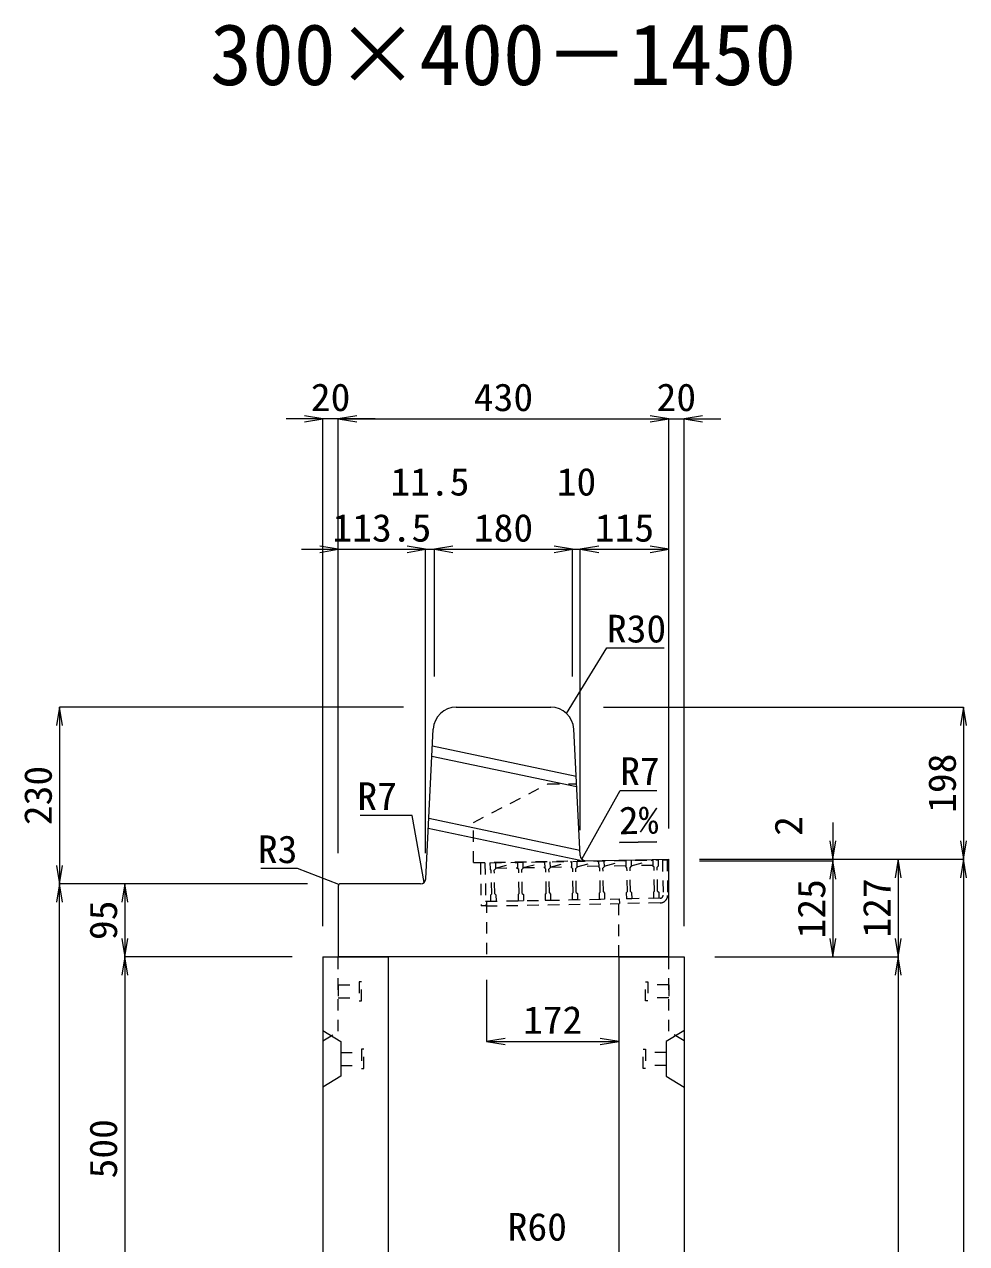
# Model space of a CAD drawing. Units: millimetres at full size. Extents: x -22536 to 51867, y -19720 to 38340.
# Drawn here: x 13776 to 15003, y 26547 to 28134 of the extents above; entities that cross this region are included whole.
import ezdxf
from ezdxf.enums import TextEntityAlignment as Align

# ---------------------------------------------------------------- set-up
doc = ezdxf.new("R2010")
doc.units = ezdxf.units.MM
doc.header["$LTSCALE"] = 20
doc.linetypes.add('USER2', pattern=[1.35, 0.75, -0.6])
doc.linetypes.add('USER3', pattern=[1.35, 0.75, -0.6])
for name, color, linetype, lineweight in [('インサート', 3, 'USER2', 9), ('グレーチング', 7, 'USER2', 5), ('寸法線', 7, 'Continuous', 13), ('引出線', 4, 'Continuous', 13), ('本体', 2, 'Continuous', 13)]:
    doc.layers.add(name, color=color, linetype=linetype, lineweight=lineweight)
doc.layers.add('文字', color=7, linetype='Continuous')
doc.styles.add('ＭＳ 明朝', font='')
doc.styles.get('ＭＳ 明朝').set_extended_font_data('MS Mincho')

# ---------------------------------------------------------------- blocks, each defined once
blk = doc.blocks.new('open_arrow')
at = {"color": 0, "linetype": 'Continuous', "lineweight": -2}
blk.add_lwpolyline([(7.5, 1.25), (0, 0), (7.5, -1.25)], dxfattribs=at)

msp = doc.modelspace()

# ---------------------------------------------------------------- linework, layer by layer
at = {"layer": 'インサート'}
for p, q in [((14185, 26883.5), (14212, 26883.5)), ((14185, 26883.5), (14185, 26866.5)), ((14215, 26887.5), (14212, 26887.5)), ((14212, 26887.5), (14212, 26862.5)), ((14215, 26862.5), (14215, 26887.5)), ((14585, 26887.5), (14588, 26887.5)), ((14585, 26862.5), (14585, 26887.5)), ((14588, 26887.5), (14588, 26862.5)), ((14615, 26883.5), (14588, 26883.5)), ((14615, 26883.5), (14615, 26866.5)), ((14185, 26866.5), (14212, 26866.5)), ((14212, 26862.5), (14215, 26862.5)), ((14588, 26862.5), (14585, 26862.5)), ((14615, 26866.5), (14588, 26866.5)), ((14218.2, 26799.5), (14215.2, 26799.5)), ((14215.2, 26799.5), (14215.2, 26774.5)), ((14218.2, 26774.5), (14218.2, 26799.5)), ((14581.8, 26799.5), (14584.8, 26799.5)), ((14581.8, 26774.5), (14581.8, 26799.5)), ((14584.8, 26799.5), (14584.8, 26774.5)), ((14188.2, 26795.5), (14215.2, 26795.5)), ((14188.2, 26795.5), (14188.2, 26778.5)), ((14611.8, 26795.5), (14584.8, 26795.5)), ((14611.8, 26795.5), (14611.8, 26778.5)), ((14188.2, 26778.5), (14215.2, 26778.5)), ((14215.2, 26774.5), (14218.2, 26774.5)), ((14584.8, 26774.5), (14581.8, 26774.5)), ((14611.8, 26778.5), (14584.8, 26778.5))]:
    msp.add_line(p, q, dxfattribs=at)
at = {"layer": 'グレーチング'}
for p, q in [((14375.93, 27042.22), (14369.93, 27042.11)), ((14369.93, 27042.11), (14370.9, 26986.12)), ((14375.93, 27042.22), (14376.9, 26986.23)), ((14382.43, 27042.33), (14601.39, 27046.13)), ((14382.43, 27042.33), (14382.56, 27034.33)), ((14389.43, 27042.45), (14389.56, 27034.45)), ((14389.55, 27035.45), (14418.22, 27042.95)), ((14418.22, 27042.95), (14418.36, 27034.95)), ((14425.22, 27043.07), (14425.36, 27035.07)), ((14425.34, 27036.07), (14453.52, 27043.56)), ((14425.34, 27036.07), (14453.64, 27036.57)), ((14453.52, 27043.56), (14453.65, 27035.57)), ((14460.51, 27043.69), (14460.65, 27035.69)), ((14460.64, 27036.69), (14488.81, 27044.18)), ((14460.64, 27036.69), (14488.93, 27037.18)), ((14488.51, 27044.17), (14488.65, 27036.17)), ((14495.51, 27044.29), (14495.65, 27036.3)), ((14495.63, 27037.3), (14523.8, 27044.79)), ((14523.93, 27037.79), (14495.63, 27037.3)), ((14523.8, 27044.79), (14523.94, 27036.79)), ((14525.47, 27035.31), (14523.94, 27036.79)), ((14529.47, 27035.38), (14530.94, 27036.91)), ((14530.8, 27044.91), (14530.94, 27036.91)), ((14530.93, 27037.91), (14559.1, 27045.4)), ((14559.22, 27038.4), (14530.93, 27037.91)), ((14559.1, 27045.4), (14559.24, 27037.4)), ((14560.76, 27035.93), (14559.24, 27037.4)), ((14564.76, 27036), (14566.24, 27037.52)), ((14566.1, 27045.52), (14566.24, 27037.52)), ((14566.22, 27038.52), (14594.39, 27046.01)), ((14594.52, 27039.01), (14566.22, 27038.52)), ((14594.39, 27046.01), (14594.53, 27038.01)), ((14596.06, 27036.54), (14594.53, 27038.01)), ((14596.6, 27005.54), (14596.06, 27036.54)), ((14600.06, 27036.61), (14601.53, 27038.14)), ((14600.6, 27005.61), (14600.06, 27036.61)), ((14601.39, 27046.13), (14601.53, 27038.14)), ((14606.89, 27046.23), (14612.89, 27046.33)), ((14606.89, 27046.23), (14607.69, 27000.24)), ((14612.89, 27046.33), (14613.69, 27000.34)), ((14612.89, 27046.33), (14613.69, 27000.34)), ((14384.09, 27032.86), (14382.56, 27034.33)), ((14384.63, 27001.86), (14384.09, 27032.86)), ((14388.09, 27032.93), (14389.56, 27034.45)), ((14388.63, 27001.93), (14388.09, 27032.93)), ((14389.55, 27035.45), (14418.34, 27035.95)), ((14419.89, 27033.48), (14418.36, 27034.95)), ((14420.42, 27002.48), (14419.89, 27033.48)), ((14423.88, 27033.55), (14425.36, 27035.07)), ((14424.42, 27002.55), (14423.88, 27033.55)), ((14455.18, 27034.09), (14453.65, 27035.57)), ((14455.72, 27003.1), (14455.18, 27034.09)), ((14459.18, 27034.16), (14460.65, 27035.69)), ((14459.72, 27003.17), (14459.18, 27034.16)), ((14490.18, 27034.7), (14488.65, 27036.17)), ((14490.71, 27003.7), (14490.18, 27034.7)), ((14494.17, 27034.77), (14495.65, 27036.3)), ((14494.71, 27003.77), (14494.17, 27034.77)), ((14526.01, 27004.32), (14525.47, 27035.31)), ((14530.01, 27004.39), (14529.47, 27035.38)), ((14561.3, 27004.93), (14560.76, 27035.93)), ((14565.3, 27005), (14564.76, 27036)), ((14561.3, 27004.93), (14559.83, 27003.41)), ((14565.3, 27005), (14566.83, 27003.53)), ((14596.6, 27005.54), (14595.12, 27004.02)), ((14600.6, 27005.61), (14602.12, 27004.14)), ((14376.8, 26992.22), (14550.77, 26995.25)), ((14376.9, 26986.22), (14550.87, 26989.25)), ((14384.63, 27001.86), (14383.16, 27000.34)), ((14383.16, 27000.34), (14383.29, 26992.34)), ((14383.29, 26992.34), (14390.29, 26992.46)), ((14388.63, 27001.93), (14390.15, 27000.46)), ((14390.15, 27000.46), (14390.29, 26992.46)), ((14420.42, 27002.48), (14418.95, 27000.96)), ((14418.95, 27000.96), (14419.09, 26992.96)), ((14419.09, 26992.96), (14426.09, 26993.08)), ((14424.42, 27002.55), (14425.95, 27001.08)), ((14425.95, 27001.08), (14426.09, 26993.08)), ((14455.72, 27003.1), (14454.25, 27001.57)), ((14454.25, 27001.57), (14454.38, 26993.57)), ((14454.38, 26993.57), (14461.38, 26993.69)), ((14459.72, 27003.17), (14461.24, 27001.69)), ((14461.24, 27001.69), (14461.38, 26993.69)), ((14490.71, 27003.7), (14489.24, 27002.18)), ((14489.24, 27002.18), (14489.38, 26994.18)), ((14496.38, 26994.3), (14489.38, 26994.18)), ((14494.71, 27003.77), (14496.24, 27002.3)), ((14496.24, 27002.3), (14496.38, 26994.3)), ((14526.01, 27004.32), (14524.53, 27002.79)), ((14524.53, 27002.79), (14524.67, 26994.79)), ((14531.67, 26994.91), (14524.67, 26994.79)), ((14530.01, 27004.39), (14531.53, 27002.91)), ((14531.53, 27002.91), (14531.67, 26994.91)), ((14603.76, 26996.17), (14550.77, 26995.25)), ((14550.77, 26995.25), (14550.87, 26989.25)), ((14603.87, 26990.17), (14550.87, 26989.25)), ((14559.83, 27003.41), (14559.97, 26995.41)), ((14566.97, 26995.53), (14559.97, 26995.41)), ((14566.83, 27003.53), (14566.97, 26995.53)), ((14595.12, 27004.02), (14595.26, 26996.02)), ((14602.26, 26996.14), (14595.26, 26996.02)), ((14602.12, 27004.14), (14602.26, 26996.14)), ((14376.9, 26986.23), (14370.9, 26986.12))]:
    msp.add_line(p, q, dxfattribs=at)
for radius, start, end in [(4, 270.99562, 0.99536), (10, 270.99553, 0.99532)]:
    msp.add_arc((14603.69, 27000.17), radius, start, end, dxfattribs=at)
at = {"layer": '寸法線'}
for p, q in [((14233, 27620.58), (14117, 27620.58)), ((14165, 26960), (14165, 27620.58)), ((14185, 27620.58), (14615, 27620.58)), ((14185, 27137), (14185, 27620.58)), ((14185, 27055), (14185, 27620.58)), ((14567, 27620.58), (14683, 27620.58)), ((14615, 27087), (14615, 27620.58)), ((14615, 27087), (14615, 27620.58)), ((14635, 26960), (14635, 27620.58)), ((14137, 27450.58), (14298.5, 27450.58)), ((14185, 27055), (14185, 27450.58)), ((14250.5, 27450.58), (14358, 27450.58)), ((14298.5, 27055), (14298.5, 27450.58)), ((14298.5, 27055), (14298.5, 27450.58)), ((14310, 27285), (14310, 27450.58)), ((14310, 27450.58), (14490, 27450.58)), ((14310, 27285), (14310, 27450.58)), ((14442, 27450.58), (14548, 27450.58)), ((14490, 27285), (14490, 27450.58)), ((14490, 27285), (14490, 27450.58)), ((14500, 27085), (14500, 27450.58)), ((14500, 27450.58), (14615, 27450.58)), ((14500, 27085), (14500, 27450.58)), ((14615, 27087), (14615, 27450.58)), ((13822.06, 27245), (13822.06, 27015)), ((14270, 27245), (13822.06, 27245)), ((14530, 27245), (14998.78, 27245)), ((14998.78, 27245), (14998.78, 27047)), ((14828.78, 27095), (14828.78, 26997)), ((14655, 27047), (14828.78, 27047)), ((14655, 27047), (14913.78, 27047)), ((14655, 27047), (14998.78, 27047)), ((14655, 27047), (14998.78, 27047)), ((14655, 27045), (14828.78, 27045)), ((14655, 27045), (14828.78, 27045)), ((14828.78, 27045), (14828.78, 26920)), ((14913.78, 27047), (14913.78, 26920)), ((14998.78, 27047), (14998.78, 25470)), ((13822.06, 25470), (13822.06, 27015)), ((14145, 27015), (13822.06, 27015)), ((14145, 27015), (13822.06, 27015)), ((13907.06, 27015), (13907.06, 26920)), ((14145, 27015), (13907.06, 27015)), ((14125, 26920), (13907.06, 26920)), ((13907.06, 26920), (13907.06, 26420)), ((14125, 26920), (13907.06, 26920)), ((14675, 26920), (14828.78, 26920)), ((14675, 26920), (14913.78, 26920)), ((14675, 26920), (14913.78, 26920)), ((14913.78, 26920), (14913.78, 25470)), ((14378, 26890), (14378, 26809.77)), ((14378, 26809.77), (14550, 26809.77))]:
    msp.add_line(p, q, dxfattribs=at)
at = {"layer": '引出線'}
for points in [[(14482.14, 27236.74), (14534.6, 27322.07), (14609.27, 27322.07)], [(14501.83, 27046.93), (14551.86, 27136.53), (14599.79, 27136.53)], [(14296.67, 27016.93), (14281.31, 27103.9), (14213.38, 27103.9)], [(14550.86, 27068.59), (14599.57, 27069.56), (14550.83, 27068.59)], [(14185.88, 27014.12), (14131.81, 27034.81), (14084.09, 27034.81)]]:
    msp.add_lwpolyline(points, dxfattribs=at)
at = {"layer": '本体', "lineweight": 20}
for p, q in [((14338.54, 27245), (14461.46, 27245)), ((14298.83, 27021.65), (14308.57, 27216.5)), ((14499.66, 27051.77), (14491.42, 27216.5)), ((14506.77, 27045.12), (14615, 27046.99)), ((14615, 26920), (14615, 27046.99)), ((14185, 27012), (14185, 26920)), ((14291.84, 27015), (14188, 27015)), ((14615, 26920), (14185, 26920))]:
    msp.add_line(p, q, dxfattribs=at)
at = {"layer": '本体', "lineweight": 9}
for p, q in [((14495.19, 27141.22), (14306.8, 27180.9)), ((14494.52, 27154.65), (14307.45, 27194.05)), ((14499.32, 27058.59), (14302.75, 27100)), ((14499.99, 27045.17), (14302.09, 27086.85)), ((14165, 26824), (14188.2, 26809.5)), ((14634.58, 26823.74), (14611.8, 26809.5)), ((14188.2, 26809.5), (14188.2, 26764.5)), ((14611.8, 26809.5), (14611.8, 26764.5)), ((14188.2, 26764.5), (14165, 26750)), ((14611.8, 26764.5), (14635, 26750))]:
    msp.add_line(p, q, dxfattribs=at)
at = {"layer": '本体', "linetype": 'USER3', "lineweight": 9}
for p, q in [((14360.81, 27095), (14457.7, 27145)), ((14457.7, 27145), (14495, 27145)), ((14360.81, 27042.58), (14360.81, 27095)), ((14360.81, 27042.58), (14506.77, 27045.11)), ((14378, 26992.24), (14378, 26920)), ((14550, 26920), (14550, 26995.23))]:
    msp.add_line(p, q, dxfattribs=at)
at = {"layer": '本体'}
for p, q in [((14165, 26920), (14165, 25470)), ((14165, 26920), (14250, 26920)), ((14250, 26920), (14250, 26490.53)), ((14550, 26920), (14635, 26920)), ((14550, 26920), (14550, 26490.53)), ((14635, 26920), (14635, 25470))]:
    msp.add_line(p, q, dxfattribs=at)
at = {"layer": '本体', "linetype": 'USER2', "lineweight": 9}
for p, q in [((14185, 26823), (14185, 26920)), ((14615, 26823), (14615, 26920)), ((14165, 26810.5), (14185, 26823)), ((14635, 26810.5), (14615, 26823))]:
    msp.add_line(p, q, dxfattribs=at)
at = {"layer": '本体', "lineweight": 20}
for centre, radius, start, end in [((14338.54, 27215), 30, 90, 177.13784), ((14461.46, 27215), 30, 2.86268, 90), ((14506.65, 27052.12), 7, 182.86268, 270.99344), ((14291.84, 27022), 7, 270, 357.13784), ((14188, 27012), 3, 90, 180)]:
    msp.add_arc(centre, radius, start, end, dxfattribs=at)

# ---------------------------------------------------------------- block references
at = {"layer": '寸法線', "xscale": 3.2, "yscale": 3.2}
for p, rotation in [((14165, 27620.58), 180), ((14615, 27620.58), 180), ((14615, 27620.58), 180), ((14185, 27450.58), 180), ((14298.5, 27450.58), 180), ((14298.5, 27450.58), 180), ((14490, 27450.58), 180), ((14490, 27450.58), 180), ((14615, 27450.58), 180), ((13822.06, 27245), 270), ((14998.78, 27245), 270), ((14828.78, 27047), 90), ((14998.78, 27047), 90), ((13822.06, 27015), 90), ((14828.78, 27045), 270), ((14828.78, 27045), 270), ((14913.78, 27047), 270), ((14998.78, 27047), 270), ((13822.06, 27015), 270), ((13907.06, 27015), 270), ((13907.06, 26920), 90), ((14828.78, 26920), 90), ((14913.78, 26920), 90), ((13907.06, 26920), 270), ((14913.78, 26920), 270), ((14550, 26809.77), 180)]:
    msp.add_blockref('open_arrow', p, dxfattribs=dict(at, rotation=rotation))
for p in [(14185, 27620.58), (14185, 27620.58), (14635, 27620.58), (14310, 27450.58), (14310, 27450.58), (14500, 27450.58), (14500, 27450.58), (14378, 26809.77)]:
    msp.add_blockref('open_arrow', p, dxfattribs=at)
at = {"layer": '引出線', "xscale": 0.0533, "yscale": 0.0533}
for p, rotation in [((14482.14, 27236.74), 58.4), ((14550.86, 27068.59), 1.1), ((14501.83, 27046.93), 60.8), ((14185.88, 27014.12), 159.1), ((14296.67, 27016.93), 100)]:
    msp.add_blockref('open_arrow', p, dxfattribs=dict(at, rotation=rotation))

# ---------------------------------------------------------------- texts
at = {"layer": '寸法線', "style": 'ＭＳ 明朝', "width": 1.05}
for s, p in [('20', (14175, 27648.58)), ('430', (14400, 27648.58)), ('20', (14625, 27648.58)), ('11.5', (14304.25, 27538.58)), ('10', (14495, 27538.58)), ('113.5', (14241.75, 27478.58)), ('180', (14400, 27478.58)), ('115', (14557.5, 27478.58)), ('172', (14464, 26837.77))]:
    msp.add_text(s, height=36.03, dxfattribs=at).set_placement(p, align=Align.MIDDLE_CENTER)
for s, p in [('198', (14970.78, 27146)), ('230', (13794.06, 27130)), ('2', (14770.78, 27090.34)), ('125', (14800.78, 26982.5)), ('127', (14885.78, 26983.5)), ('95', (13879.06, 26967.5)), ('500', (13879.06, 26670))]:
    msp.add_text(s, height=36.03, rotation=90, dxfattribs=at).set_placement(p, align=Align.MIDDLE_CENTER)
at = {"layer": '引出線', "style": 'ＭＳ 明朝', "width": 1.05}
for s, p in [('R30', (14534.6, 27365.27)), ('R7', (14551.86, 27179.73))]:
    msp.add_text(s, height=36.03, dxfattribs=at).set_placement(p, align=Align.TOP_LEFT)
for s, p in [('R7', (14261.31, 27147.1)), ('R3', (14131.81, 27078.01)), ('R60', (14482.66, 26586.41))]:
    msp.add_text(s, height=36.03, dxfattribs=at).set_placement(p, align=Align.TOP_RIGHT)
msp.add_text('2%', height=36.03, rotation=1.146, dxfattribs=at).set_placement((14549.89, 27115.48), align=Align.TOP_LEFT)
at = {"layer": '文字', "style": 'ＭＳ 明朝'}
msp.add_text('300×400－1450', height=80.06, dxfattribs=at).set_placement((14399.52, 28095.03), align=Align.MIDDLE_CENTER)

doc.saveas('drawing.dxf')
